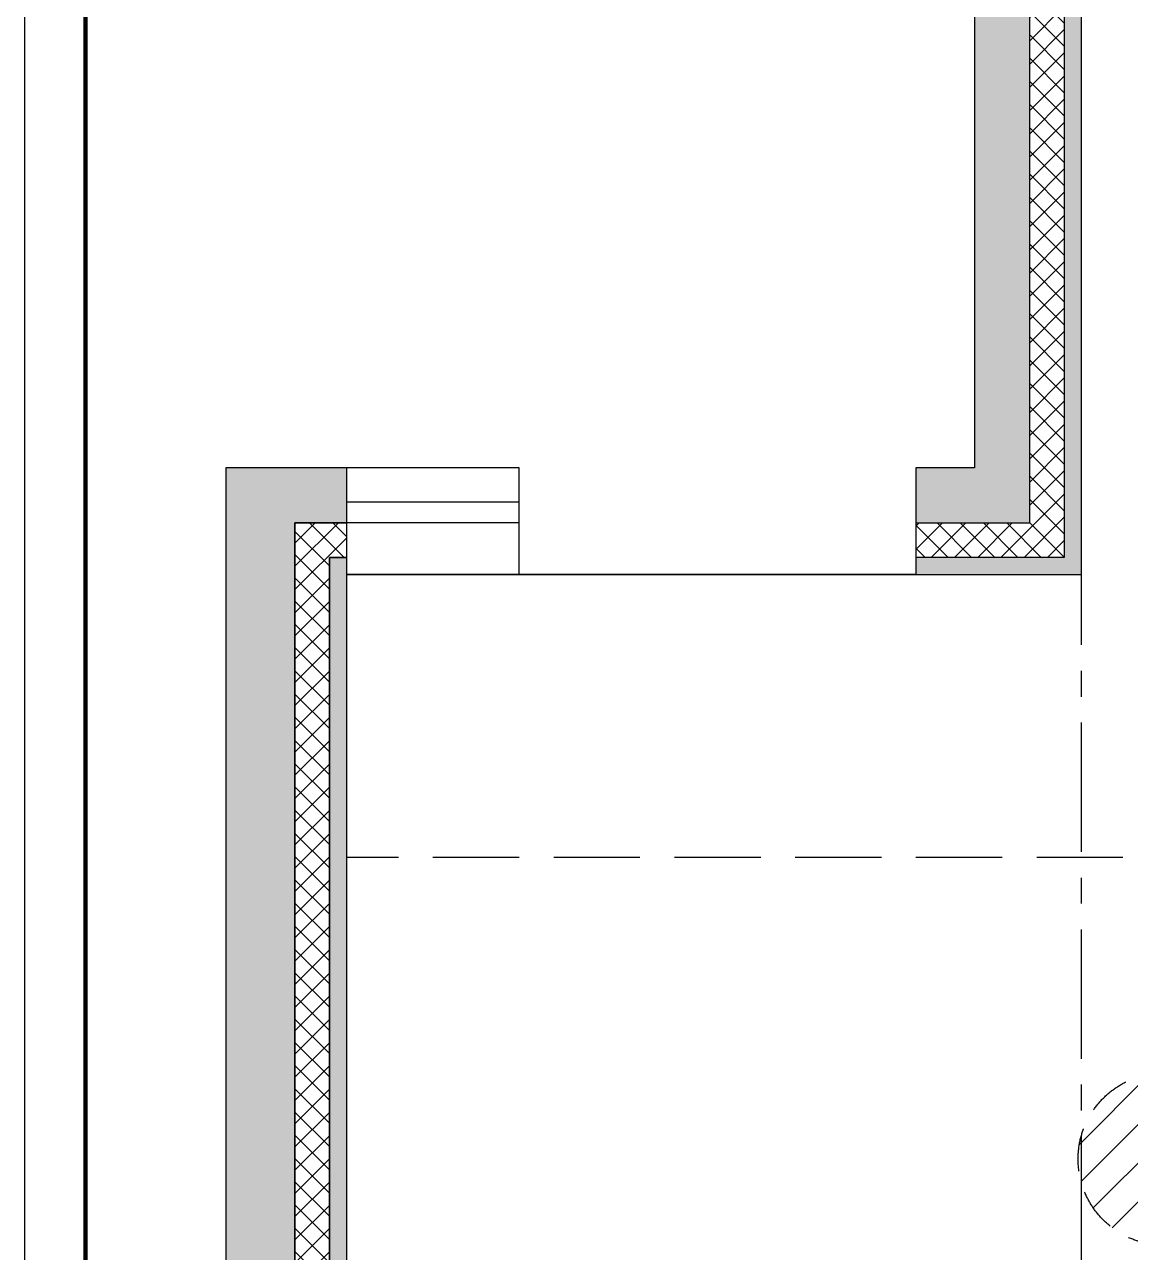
# Model space of a CAD drawing. Extents: x 9928 to 93764, y -101273 to -34887.
# Drawn here: x 14234 to 17440, y -66413 to -62853 of the extents above; entities that cross this region are included whole.
import ezdxf

# ---------------------------------------------------------------- set-up
doc = ezdxf.new("R2010")
doc.units = 0
doc.header["$LTSCALE"] = 1000
doc.header["$MEASUREMENT"] = 0
for name, pattern in [('CENTER', [2, 1.25, -0.25, 0.25, -0.25]), ('DASH', [0.35, 0.25, -0.1]), ('HIDDEN', [0.375, 0.25, -0.125])]:
    doc.linetypes.add(name, pattern=pattern)
doc.layers.add('_0', color=7, linetype='Continuous', lineweight=25)
for name, color, linetype in [('A', 163, 'CENTER'), ('A-ANNO-DIMS', 6, 'Continuous'), ('A-ANNO-NOTE', 4, 'Continuous'), ('A-FURN-PATT-251', 251, 'Continuous'), ('A-WALL-FULL', 5, 'Continuous'), ('SPACE_HATCH', 8, 'Continuous'), ('设备', 150, 'Continuous')]:
    doc.layers.add(name, color=color, linetype=linetype)
doc.layers.add('A-ANNO-NPLT', color=250, linetype='Continuous', plot=False)
pattern_1 = [(135, (672692.57, -481348.93), (-33.6759605, -33.6759605), []), (225, (672692.57, -481348.93), (33.6759605, -33.6759605), [])]

# ---------------------------------------------------------------- blocks, each defined once
blk = doc.blocks.new('asldiufhasdfaser9r')
at = {"layer": 'A-FURN-PATT-251'}
h = blk.add_hatch(color=256, dxfattribs=at)
h.dxf.hatch_style = 1
h.paths.add_polyline_path([(39038.9, -84997.1), (39038.9, -82317.1), (38878.9, -82317.1), (38878.9, -84837.1), (38708.9, -84837.1), (38708.9, -84997.1)])
h = blk.add_hatch(color=256, dxfattribs=at)
h.dxf.hatch_style = 1
h.paths.add_polyline_path([(39138.9, -85097.1), (38708.9, -85097.1), (38708.9, -85147.1), (39188.9, -85147.1), (39188.9, -82317.1), (39138.9, -82317.1)])
h = blk.add_hatch(dxfattribs=at)
h.set_pattern_fill('ANSI37', color=256, scale=30, angle=90)
h.set_pattern_definition(pattern_1)
h.paths.add_polyline_path([(39038.9, -82317.1), (39038.9, -84997.1), (38708.9, -84997.1), (38708.9, -85097.1), (39138.9, -85097.1), (39138.9, -82317.1)])
h = blk.add_hatch(color=256, dxfattribs=at)
h.dxf.hatch_style = 1
h.paths.add_polyline_path([(36908.9, -84997.1), (37058.9, -84997.1), (37058.9, -84837.1), (36708.9, -84837.1), (36708.9, -87767.1), (36908.9, -87767.1)])
h = blk.add_hatch(dxfattribs=at)
h.set_pattern_fill('ANSI37', color=256, scale=30, angle=90)
h.set_pattern_definition(pattern_1)
h.paths.add_polyline_path([(37058.9, -85097.1), (37058.9, -84997.1), (36908.9, -84997.1), (36908.9, -87767.1), (37008.9, -87767.1), (37008.9, -85097.1)])
h = blk.add_hatch(color=256, dxfattribs=at)
h.dxf.hatch_style = 1
h.paths.add_polyline_path([(37058.9, -85097.1), (37008.9, -85097.1), (37008.9, -87767.1), (37058.9, -87767.1)])
for p, q in [((37558.9, -84837.1), (37058.9, -84837.1)), ((37558.9, -85147.1), (37558.9, -84837.1)), ((38708.9, -84837.1), (38708.9, -85147.1)), ((37558.9, -84937.1), (37058.9, -84937.1)), ((37558.9, -84997.1), (37058.9, -84997.1)), ((38708.9, -85147.1), (37058.9, -85147.1))]:
    blk.add_line(p, q, dxfattribs=at)
for points in [[(39038.9, -84997.1), (39038.9, -82317.1), (38878.9, -82317.1), (38878.9, -84837.1), (38708.9, -84837.1), (38708.9, -84997.1)], [(39138.9, -85097.1), (38708.9, -85097.1), (38708.9, -85147.1), (39188.9, -85147.1), (39188.9, -82317.1), (39138.9, -82317.1)], [(36908.9, -84997.1), (37058.9, -84997.1), (37058.9, -84837.1), (36708.9, -84837.1), (36708.9, -87767.1), (36908.9, -87767.1)], [(37058.9, -85097.1), (37008.9, -85097.1), (37008.9, -87767.1), (37058.9, -87767.1)]]:
    blk.add_lwpolyline(points, close=True, dxfattribs=at)
blk.add_lwpolyline([(37058.9, -85097.1), (37058.9, -84997.1), (36908.9, -84997.1), (36908.9, -87767.1), (37008.9, -87767.1), (37008.9, -85097.1), (37058.9, -85097.1)], dxfattribs=at)
blk = doc.blocks.new('alisdhuflaisduhfalsidfhu')
at = {"layer": '设备', "linetype": 'HIDDEN', "ltscale": 0.25}
h = blk.add_hatch(dxfattribs=at)
h.set_pattern_fill('ANSI31', color=256, scale=50)
h.set_pattern_definition([(45, (-12921.65, 0), (-56.1266, 56.1266), [])])
edge = h.paths.add_edge_path()
edge.add_arc((41129.1, -80292.1), 250, 0, 360)
edge = h.paths.add_edge_path()
edge.add_arc((40769.1, -86842.1), 250, 0, 360)
edge = h.paths.add_edge_path()
edge.add_arc((41319.1, -87442.1), 250, 0, 360)
at = {"layer": 'A-WALL-FULL'}
for p, q in [((40529.1, -85147.1), (40529.1, -77792.1)), ((38399.1, -88787.1), (38399.1, -85147.1)), ((38399.1, -85147.1), (40529.1, -85147.1))]:
    blk.add_line(p, q, dxfattribs=at)
at = {"layer": 'SPACE_HATCH', "linetype": 'DASH'}
blk.add_line((40999.1, -85967.1), (38399.1, -85967.1), dxfattribs=at)
at = {"layer": '设备', "linetype": 'HIDDEN', "ltscale": 0.5}
blk.add_circle((40769.1, -86842.1), 250, dxfattribs=at)
at = {"layer": '_0', "color": 6}
blk.add_blockref('asldiufhasdfaser9r', (1340.2, 0), dxfattribs=at)
blk = doc.blocks.new('alsidufhasdf')
at = {"layer": 'A-ANNO-NOTE', "const_width": 12.5, "flags": 128}
blk.add_lwpolyline([(-69970.8, -65800.3), (-69970.8, -51475.3), (-80015.8, -51475.3), (-80015.8, -65800.3)], close=True, dxfattribs=at)
at = {"layer": 'A-ANNO-NPLT'}
blk.add_lwpolyline([(-69795.8, -66000.3), (-69795.8, -51300.3), (-80190.8, -51300.3), (-80190.8, -66000.3)], close=True, dxfattribs=at)
blk = doc.blocks.new('ASLIDUFHASDF')
at = {"layer": 'A', "ltscale": 0.3}
blk.add_line((17297.9, -90751.2), (17297.9, -76645.8), dxfattribs=at)

msp = doc.modelspace()

# ---------------------------------------------------------------- block references
msp.add_blockref('alisdhuflaisduhfalsidfhu', (-23231.2, 20699.3))
at = {"layer": '_0', "color": 6}
msp.add_blockref('ASLIDUFHASDF', (0, 20699.3), dxfattribs=at)
at = {"layer": 'A-ANNO-DIMS', "xscale": 1.010204081632657, "yscale": 1.010204081632657, "zscale": 1.010204081632657}
msp.add_blockref('alsidufhasdf', (95243.2, -3762.8), dxfattribs=at)

doc.saveas('drawing.dxf')
